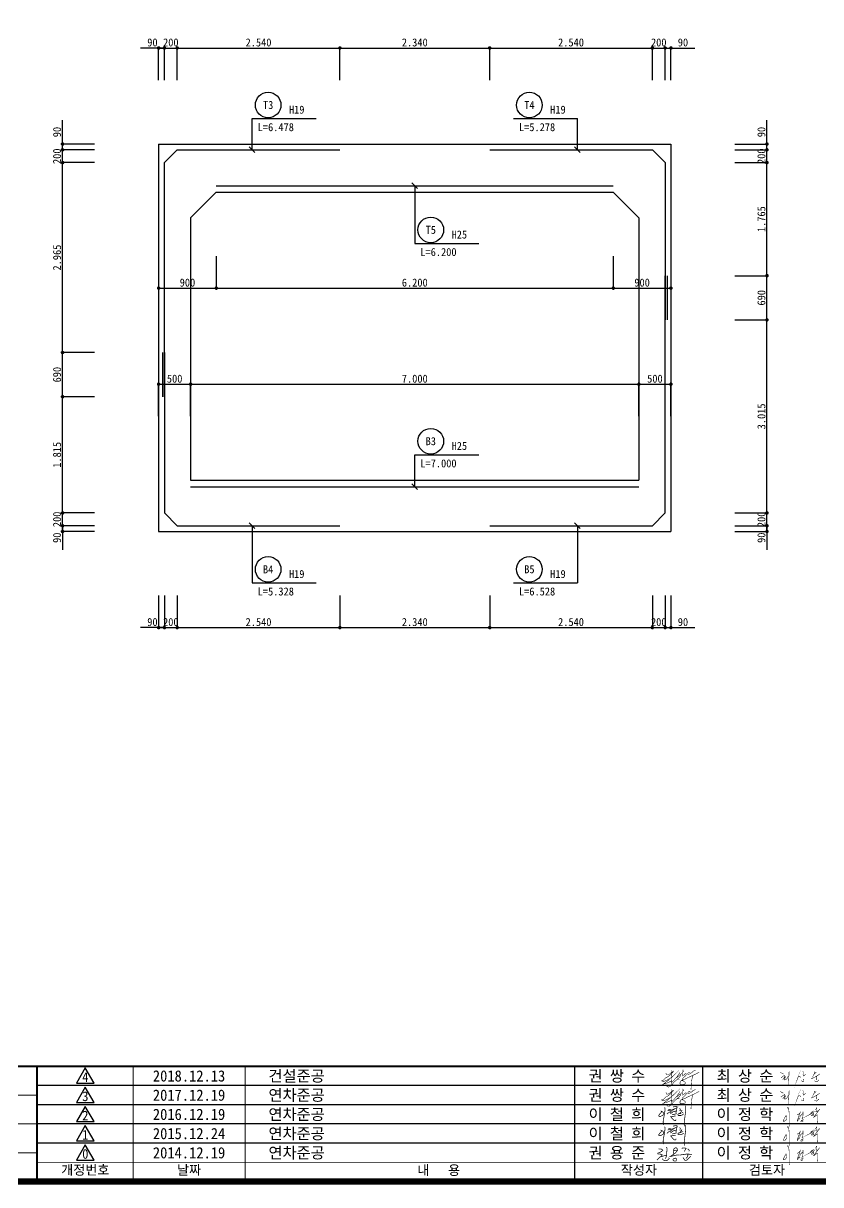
# Model space of a CAD drawing. Header units: millimetres. Extents: x 1373009 to 1415059, y -27555 to 2145.
# Drawn here: x 1387544 to 1399999, y -26605 to -8468 of the extents above; entities that cross this region are included whole.
import ezdxf
from ezdxf.enums import TextEntityAlignment as Align

# ---------------------------------------------------------------- set-up
doc = ezdxf.new("R2010")
doc.units = ezdxf.units.MM
for name, color, linetype in [('CS-CONC-MAJR', 4, 'Continuous'), ('CS-DIML', 1, 'Continuous'), ('CS-DIMT', 3, 'Continuous'), ('CS-MISC', 3, 'Continuous'), ('CS-RBAR-MAJR', 6, 'Continuous'), ('CS-SYMB-LIN3', 1, 'Continuous'), ('CS-TEXT', 3, 'Continuous'), ('CX-BORD', 3, 'Continuous'), ('CX-BORD-LIN1', 4, 'Continuous'), ('CX-BORD-LIN2', 3, 'Continuous'), ('CX-BORD-TEX2', 7, 'Continuous'), ('CX-BORD-TEX3', 6, 'Continuous')]:
    doc.layers.add(name, color=color, linetype=linetype)
doc.styles.add('A_STANDARD', font='DotumChe.ttf')
doc.styles.add('HY울L', font='DotumChe.ttf')
doc.styles.add('TB_TEXT', font='DotumChe.ttf')
doc.styles.add('TB_WMTXT', font='DotumChe.ttf')

# ---------------------------------------------------------------- blocks, each defined once
blk = doc.blocks.new('CXBLKA1-KHCA')
at = {"layer": 'CX-BORD-LIN1', "const_width": 0.4}
blk.add_lwpolyline([(808.146, 1279.539), (648.946, 1279.539), (648.946, 1390.339), (808.146, 1390.339)], close=True, dxfattribs=at)
at = {"layer": 'CX-BORD-LIN1'}
for points, const_width in [([(808.146, 1286.739), (648.946, 1286.739)], 0.12), ([(702.946, 1279.539), (702.946, 1286.739)], 0.12), ([(708.946, 1279.539), (708.946, 1286.739)], 0.06), ([(715.946, 1279.539), (715.946, 1286.739)], 0.06), ([(760.546, 1280.739), (702.946, 1280.739)], 0.04)]:
    blk.add_lwpolyline(points, dxfattribs=dict(at, const_width=const_width))
for points in [[(705.963, 1286.632), (705.414, 1285.682), (706.512, 1285.682)], [(705.963, 1285.432), (705.414, 1284.482), (706.512, 1284.482)], [(705.963, 1284.232), (705.414, 1283.282), (706.512, 1283.282)], [(705.963, 1283.032), (705.414, 1282.082), (706.512, 1282.082)], [(705.963, 1281.832), (705.414, 1280.882), (706.512, 1280.882)]]:
    blk.add_lwpolyline(points, close=True, dxfattribs=at)
for points in [[(736.546, 1279.539), (736.546, 1286.739)], [(744.546, 1279.539), (744.546, 1286.739)]]:
    blk.add_lwpolyline(points, dxfattribs=at)
at = {"layer": 'CX-BORD-LIN2'}
blk.add_line((760.546, 1285.539), (702.946, 1285.539), dxfattribs=at)
at = {"layer": 'CX-BORD-LIN2', "const_width": 0.06}
for points in [[(702.946, 1284.939), (674.946, 1284.939)], [(702.946, 1283.139), (674.946, 1283.139)], [(702.946, 1281.339), (674.946, 1281.339)]]:
    blk.add_lwpolyline(points, dxfattribs=at)
at = {"layer": 'CX-BORD-LIN2'}
for points in [[(760.546, 1284.339), (702.946, 1284.339)], [(760.546, 1283.139), (702.946, 1283.139)], [(760.546, 1281.939), (702.946, 1281.939)]]:
    blk.add_lwpolyline(points, dxfattribs=at)
at = {"layer": 'CX-BORD-TEX2'}
for points, const_width in [([(742.209, 1286.3), (742.241, 1286.295), (742.244, 1286.26), (742.251, 1286.231), (742.268, 1286.213), (742.292, 1286.201), (742.32, 1286.198), (742.349, 1286.202), (742.391, 1286.212), (742.425, 1286.228), (742.467, 1286.261), (742.511, 1286.291), (742.566, 1286.334), (742.643, 1286.41), (742.679, 1286.431), (742.693, 1286.435), (742.693, 1286.421), (742.677, 1286.381), (742.663, 1286.37), (742.635, 1286.344), (742.608, 1286.31), (742.569, 1286.264), (742.506, 1286.206), (742.368, 1286.093), (742.227, 1286.02), (742.1, 1285.896), (742.032, 1285.849), (741.987, 1285.831), (741.968, 1285.843), (741.978, 1285.813), (742.014, 1285.79), (742.056, 1285.792), (742.127, 1285.8), (742.18, 1285.822), (742.232, 1285.845), (742.325, 1285.884), (742.36, 1285.905), (742.485, 1285.977), (742.572, 1286.037), (742.704, 1286.143), (742.805, 1286.245), (742.572, 1286.037), (742.339, 1285.821), (742.181, 1285.709), (742.077, 1285.63), (741.975, 1285.554), (742.077, 1285.63), (742.156, 1285.654), (742.228, 1285.656), (742.303, 1285.691), (742.432, 1285.749), (742.531, 1285.799), (742.597, 1285.847), (742.59, 1285.731), (742.655, 1285.788), (742.742, 1285.869), (742.809, 1285.961), (742.92, 1286.07), (742.995, 1286.19), (743.055, 1286.265), (743.095, 1286.364)], 0.032), ([(742.561, 1286.513), (742.559, 1286.376), (742.567, 1286.193), (742.579, 1286.101), (742.598, 1285.997), (742.597, 1285.847), (742.59, 1285.731), (742.573, 1285.646), (742.541, 1285.553), (742.503, 1285.494), (742.471, 1285.461), (742.452, 1285.452), (742.394, 1285.448), (742.344, 1285.45), (742.306, 1285.471), (742.287, 1285.511)], 0.032), ([(742.864, 1286.015), (742.952, 1286.06), (743.03, 1286.134), (743.072, 1286.18), (743.124, 1286.197), (743.19, 1286.261), (743.262, 1286.333), (743.294, 1286.404), (743.301, 1286.529), (743.294, 1286.404), (743.364, 1286.427)], 0.032), ([(743.24, 1286.31), (743.263, 1286.223), (743.274, 1286.138), (743.323, 1286.17), (743.388, 1286.213), (743.415, 1286.252), (743.445, 1286.27), (743.477, 1286.275), (743.506, 1286.267), (743.519, 1286.257), (743.514, 1286.232), (743.481, 1286.178), (743.434, 1286.121), (743.366, 1286.057), (743.298, 1285.999), (743.268, 1285.953), (743.251, 1285.913), (743.234, 1285.868), (743.232, 1285.844), (743.19, 1285.841), (743.164, 1285.827), (743.153, 1285.805), (743.145, 1285.772), (743.132, 1285.748), (743.108, 1285.725), (743.108, 1285.693), (743.113, 1285.644), (743.138, 1285.615), (743.165, 1285.596), (743.218, 1285.601), (743.275, 1285.6), (743.336, 1285.605), (743.363, 1285.612), (743.401, 1285.629), (743.429, 1285.648), (743.439, 1285.68), (743.44, 1285.715), (743.43, 1285.741), (743.4, 1285.767), (743.352, 1285.801), (743.315, 1285.82), (743.282, 1285.836), (743.252, 1285.848), (743.233, 1285.85)], 0.032), ([(743.233, 1285.85), (743.31, 1285.889), (743.462, 1285.953), (743.586, 1286.02), (743.704, 1286.074), (743.83, 1286.135), (743.972, 1286.197), (744.121, 1286.267), (744.241, 1286.335), (744.312, 1286.374)], 0.032), ([(743.758, 1286.372), (743.703, 1286.372), (743.677, 1286.356), (743.63, 1286.33), (743.61, 1286.304), (743.594, 1286.271), (743.601, 1286.247), (743.608, 1286.231), (743.627, 1286.227), (743.659, 1286.234), (743.706, 1286.259), (743.785, 1286.298), (743.833, 1286.33), (743.87, 1286.358), (743.9, 1286.382), (743.913, 1286.417), (743.935, 1286.435), (743.994, 1286.451), (744.067, 1286.473), (744.099, 1286.485)], 0.032), ([(749.367, 1286.362), (749.571, 1286.255)], 0.032), ([(749.928, 1286.431), (749.915, 1286.159), (749.903, 1285.942), (749.904, 1285.837), (749.909, 1285.795), (749.912, 1285.531)], 0.032), ([(750.554, 1286.253), (750.457, 1285.977), (750.496, 1286.072), (750.514, 1286.087), (750.539, 1286.107), (750.561, 1286.112), (750.668, 1286.049)], 0.032), ([(750.783, 1286.432), (750.805, 1286.383), (750.802, 1286.324), (750.801, 1286.284), (750.799, 1286.243), (750.806, 1286.209), (750.813, 1286.179), (750.82, 1286.157), (750.834, 1286.141), (750.843, 1286.138), (750.86, 1286.151), (750.889, 1286.18), (750.92, 1286.211), (750.946, 1286.255)], 0.032), ([(751.303, 1285.953), (751.348, 1285.972), (751.441, 1286.011), (751.519, 1286.052), (751.604, 1286.1), (751.681, 1286.145), (751.758, 1286.199), (751.839, 1286.259)], 0.032), ([(751.53, 1286.405), (751.517, 1286.347), (751.503, 1286.293), (751.46, 1286.199), (751.501, 1286.266), (751.534, 1286.294), (751.568, 1286.32), (751.596, 1286.339), (751.616, 1286.339), (751.629, 1286.337)], 0.032), ([(742.522, 1285.524), (742.62, 1285.594), (742.688, 1285.689), (742.788, 1285.791), (742.877, 1285.87), (742.959, 1285.945), (743.064, 1286.034), (743.127, 1286.116), (743.157, 1286.229)], 0.032), ([(742.918, 1285.907), (743.078, 1285.92)], 0.032), ([(743.92, 1286.174), (743.904, 1286.104), (743.878, 1286.02), (743.859, 1285.938), (743.842, 1285.859), (743.832, 1285.811), (743.828, 1285.73), (743.824, 1285.685), (743.814, 1285.538), (743.809, 1285.411), (743.794, 1285.325), (743.798, 1285.277)], 0.032), ([(749.414, 1286.013), (749.493, 1286.073), (749.563, 1286.126), (749.63, 1286.165), (749.643, 1286.167), (749.657, 1286.163), (749.664, 1286.156), (749.664, 1286.144), (749.65, 1286.106), (749.629, 1286.032), (749.62, 1286.015), (749.531, 1285.906), (749.629, 1286.032), (749.698, 1286.087), (749.667, 1285.998), (749.645, 1285.951), (749.637, 1285.937), (749.631, 1285.924), (749.631, 1285.905), (749.639, 1285.891), (749.654, 1285.883), (749.664, 1285.883), (749.689, 1285.892), (749.709, 1285.898), (749.738, 1285.919), (749.766, 1285.94), (749.797, 1285.971), (749.82, 1285.998), (749.84, 1286.036), (749.857, 1286.086), (749.871, 1286.135)], 0.032), ([(750.693, 1285.856), (750.71, 1285.83), (750.721, 1285.808), (750.746, 1285.79), (750.76, 1285.778), (750.785, 1285.776), (750.807, 1285.78), (750.822, 1285.794), (750.838, 1285.813), (750.847, 1285.832), (750.85, 1285.854), (750.845, 1285.88), (750.834, 1285.9), (750.813, 1285.927), (750.794, 1285.942)], 0.032), ([(751.51, 1285.834), (751.537, 1285.811), (751.572, 1285.79), (751.6, 1285.779), (751.625, 1285.771), (751.648, 1285.77), (751.678, 1285.789), (751.703, 1285.809), (751.737, 1285.839), (751.776, 1285.876), (751.789, 1285.894)], 0.032), ([(751.643, 1286.122), (751.653, 1286.092), (751.654, 1286.036), (751.653, 1285.986), (751.65, 1285.937), (751.642, 1285.883)], 0.032), ([(742.209, 1285.1), (742.241, 1285.095), (742.244, 1285.06), (742.251, 1285.031), (742.268, 1285.013), (742.292, 1285.001), (742.32, 1284.998), (742.349, 1285.002), (742.391, 1285.012), (742.425, 1285.028), (742.467, 1285.061), (742.511, 1285.091), (742.566, 1285.134), (742.643, 1285.21), (742.679, 1285.231), (742.693, 1285.235), (742.693, 1285.221), (742.677, 1285.181), (742.663, 1285.17), (742.635, 1285.144), (742.608, 1285.11), (742.569, 1285.064), (742.506, 1285.006), (742.368, 1284.893), (742.227, 1284.82), (742.1, 1284.696), (742.032, 1284.649), (741.987, 1284.631), (741.968, 1284.643), (741.978, 1284.613), (742.014, 1284.59), (742.056, 1284.592), (742.127, 1284.6), (742.18, 1284.622), (742.232, 1284.645), (742.325, 1284.684), (742.36, 1284.705), (742.485, 1284.777), (742.572, 1284.837), (742.704, 1284.943), (742.805, 1285.045), (742.572, 1284.837), (742.339, 1284.621), (742.181, 1284.509), (742.077, 1284.43), (741.975, 1284.354), (742.077, 1284.43), (742.156, 1284.454), (742.228, 1284.456), (742.303, 1284.491), (742.432, 1284.549), (742.531, 1284.599), (742.597, 1284.647), (742.59, 1284.531), (742.655, 1284.588), (742.742, 1284.669), (742.809, 1284.761), (742.92, 1284.87), (742.995, 1284.99), (743.055, 1285.065), (743.095, 1285.164)], 0.032), ([(742.561, 1285.313), (742.559, 1285.176), (742.567, 1284.993), (742.579, 1284.901), (742.598, 1284.797), (742.597, 1284.647), (742.59, 1284.531), (742.573, 1284.446), (742.541, 1284.353), (742.503, 1284.294), (742.471, 1284.261), (742.452, 1284.252), (742.394, 1284.248), (742.344, 1284.25), (742.306, 1284.271), (742.287, 1284.311)], 0.032), ([(742.522, 1284.324), (742.62, 1284.394), (742.688, 1284.489), (742.788, 1284.591), (742.877, 1284.67), (742.959, 1284.745), (743.064, 1284.834), (743.127, 1284.916), (743.157, 1285.029)], 0.032), ([(742.864, 1284.815), (742.952, 1284.86), (743.03, 1284.934), (743.072, 1284.98), (743.124, 1284.997), (743.19, 1285.061), (743.262, 1285.133), (743.294, 1285.204), (743.301, 1285.329), (743.294, 1285.204), (743.364, 1285.227)], 0.032), ([(743.24, 1285.11), (743.263, 1285.023), (743.274, 1284.938), (743.323, 1284.97), (743.388, 1285.013), (743.415, 1285.052), (743.445, 1285.07), (743.477, 1285.075), (743.506, 1285.067), (743.519, 1285.057), (743.514, 1285.032), (743.481, 1284.978), (743.434, 1284.921), (743.366, 1284.857), (743.298, 1284.799), (743.268, 1284.753), (743.251, 1284.713), (743.234, 1284.668), (743.232, 1284.644), (743.19, 1284.641), (743.164, 1284.627), (743.153, 1284.605), (743.145, 1284.572), (743.132, 1284.548), (743.108, 1284.525), (743.108, 1284.493), (743.113, 1284.444), (743.138, 1284.415), (743.165, 1284.396), (743.218, 1284.401), (743.275, 1284.4), (743.336, 1284.405), (743.363, 1284.412), (743.401, 1284.429), (743.429, 1284.448), (743.439, 1284.48), (743.44, 1284.515), (743.43, 1284.541), (743.4, 1284.567), (743.352, 1284.601), (743.315, 1284.62), (743.282, 1284.636), (743.252, 1284.648), (743.233, 1284.65)], 0.032), ([(743.233, 1284.65), (743.31, 1284.689), (743.462, 1284.753), (743.586, 1284.82), (743.704, 1284.874), (743.83, 1284.935), (743.972, 1284.997), (744.121, 1285.067), (744.241, 1285.135), (744.312, 1285.174)], 0.032), ([(743.758, 1285.172), (743.703, 1285.172), (743.677, 1285.156), (743.63, 1285.13), (743.61, 1285.104), (743.594, 1285.071), (743.601, 1285.047), (743.608, 1285.031), (743.627, 1285.027), (743.659, 1285.034), (743.706, 1285.059), (743.785, 1285.098), (743.833, 1285.13), (743.87, 1285.158), (743.9, 1285.182), (743.913, 1285.217), (743.935, 1285.235), (743.994, 1285.251), (744.067, 1285.273), (744.099, 1285.285)], 0.032), ([(743.92, 1284.974), (743.904, 1284.904), (743.878, 1284.82), (743.859, 1284.738), (743.842, 1284.659), (743.832, 1284.611), (743.828, 1284.53), (743.824, 1284.485), (743.814, 1284.338), (743.809, 1284.211), (743.794, 1284.125), (743.798, 1284.077)], 0.032), ([(749.367, 1285.162), (749.571, 1285.055)], 0.032), ([(749.414, 1284.813), (749.493, 1284.873), (749.563, 1284.926), (749.63, 1284.965), (749.643, 1284.967), (749.657, 1284.963), (749.664, 1284.956), (749.664, 1284.944), (749.65, 1284.906), (749.629, 1284.832), (749.62, 1284.815), (749.531, 1284.706), (749.629, 1284.832), (749.698, 1284.887), (749.667, 1284.798), (749.645, 1284.751), (749.637, 1284.737), (749.631, 1284.724), (749.631, 1284.705), (749.639, 1284.691), (749.654, 1284.683), (749.664, 1284.683), (749.689, 1284.692), (749.709, 1284.698), (749.738, 1284.719), (749.766, 1284.74), (749.797, 1284.771), (749.82, 1284.798), (749.84, 1284.836), (749.857, 1284.886), (749.871, 1284.935)], 0.032), ([(749.928, 1285.231), (749.915, 1284.959), (749.903, 1284.742), (749.904, 1284.637), (749.909, 1284.595), (749.912, 1284.331)], 0.032), ([(750.554, 1285.053), (750.457, 1284.777), (750.496, 1284.872), (750.514, 1284.887), (750.539, 1284.907), (750.561, 1284.912), (750.668, 1284.849)], 0.032), ([(750.783, 1285.232), (750.805, 1285.183), (750.802, 1285.124), (750.801, 1285.084), (750.799, 1285.043), (750.806, 1285.009), (750.813, 1284.979), (750.82, 1284.957), (750.834, 1284.941), (750.843, 1284.938), (750.86, 1284.951), (750.889, 1284.98), (750.92, 1285.011), (750.946, 1285.055)], 0.032), ([(751.303, 1284.753), (751.348, 1284.772), (751.441, 1284.811), (751.519, 1284.852), (751.604, 1284.9), (751.681, 1284.945), (751.758, 1284.999), (751.839, 1285.059)], 0.032), ([(751.53, 1285.205), (751.517, 1285.147), (751.503, 1285.093), (751.46, 1284.999), (751.501, 1285.066), (751.534, 1285.094), (751.568, 1285.12), (751.596, 1285.139), (751.616, 1285.139), (751.629, 1285.137)], 0.032), ([(751.643, 1284.922), (751.653, 1284.892), (751.654, 1284.836), (751.653, 1284.786), (751.65, 1284.737), (751.642, 1284.683)], 0.032), ([(742.159, 1284.171), (742.169, 1284.089), (742.168, 1283.989), (742.158, 1283.861), (742.134, 1283.732), (742.095, 1283.514), (742.078, 1283.462), (742.063, 1283.346), (742.059, 1283.235), (742.072, 1283.126), (742.102, 1283.077)], 0.0446), ([(742.333, 1283.96), (742.539, 1283.998), (742.682, 1284.037), (742.794, 1284.089), (742.598, 1283.955), (742.352, 1283.809), (742.294, 1283.753)], 0.0446), ([(742.377, 1284.036), (742.438, 1284.05), (742.524, 1284.029), (742.539, 1283.998)], 0.0446), ([(742.511, 1283.768), (742.673, 1283.898), (742.882, 1283.947), (742.916, 1284.127), (742.921, 1284.229), (742.825, 1284.229), (742.701, 1284.204), (742.688, 1284.182)], 0.0446), ([(742.918, 1284.707), (743.078, 1284.72)], 0.032), ([(743.086, 1284.112), (743.152, 1284.021)], 0.0446), ([(743.459, 1284.277), (743.47, 1283.962), (743.437, 1283.733), (743.41, 1283.517), (743.382, 1283.324), (743.369, 1283.152), (743.381, 1282.981)], 0.0446), ([(749.821, 1284.089), (749.825, 1284.129), (749.828, 1284.161), (749.842, 1284.178), (749.856, 1284.174), (749.906, 1284.012), (749.926, 1283.86), (749.929, 1283.314), (749.928, 1283.056), (749.953, 1282.979)], 0.0328), ([(750.693, 1284.656), (750.71, 1284.63), (750.721, 1284.608), (750.746, 1284.59), (750.76, 1284.578), (750.785, 1284.576), (750.807, 1284.58), (750.822, 1284.594), (750.838, 1284.613), (750.847, 1284.632), (750.85, 1284.654), (750.845, 1284.68), (750.834, 1284.7), (750.813, 1284.727), (750.794, 1284.742)], 0.032), ([(751.565, 1284.014), (751.633, 1284.096), (751.653, 1284.134), (751.656, 1284.143), (751.645, 1284.143), (751.631, 1284.143), (751.624, 1284.133), (751.622, 1284.115), (751.62, 1284.057), (751.62, 1283.997), (751.62, 1283.949), (751.63, 1283.917), (751.642, 1283.892), (751.667, 1283.895), (751.717, 1283.911), (751.757, 1283.953), (751.843, 1284.061), (751.465, 1283.56), (751.521, 1283.584), (751.567, 1283.63), (751.649, 1283.69), (751.676, 1283.705), (751.699, 1283.709), (751.701, 1283.404), (751.706, 1283.275), (751.721, 1283.182)], 0.0328), ([(751.51, 1284.634), (751.537, 1284.611), (751.572, 1284.59), (751.6, 1284.579), (751.625, 1284.571), (751.648, 1284.57), (751.678, 1284.589), (751.703, 1284.609), (751.737, 1284.639), (751.776, 1284.676), (751.789, 1284.694)], 0.032), ([(741.904, 1283.951), (742.021, 1283.895), (742.079, 1283.841), (742.087, 1283.775), (742.063, 1283.706), (741.964, 1283.641), (741.87, 1283.597), (741.794, 1283.612), (741.782, 1283.658), (741.83, 1283.74), (741.931, 1283.849), (741.981, 1283.932)], 0.0446), ([(742.497, 1283.895), (742.516, 1283.828)], 0.0446), ([(742.833, 1283.637), (742.53, 1283.586), (742.584, 1283.527), (742.648, 1283.441), (742.73, 1283.359), (742.796, 1283.334), (742.846, 1283.346), (742.859, 1283.416)], 0.0446), ([(742.618, 1283.711), (742.78, 1283.747), (742.908, 1283.776)], 0.0446), ([(742.882, 1283.947), (742.852, 1283.794)], 0.0446), ([(743.078, 1283.957), (743.189, 1283.961), (743.226, 1283.958), (743.181, 1283.887), (743.102, 1283.81), (743.154, 1283.791), (743.018, 1283.773), (742.973, 1283.71), (743.025, 1283.665), (743.156, 1283.664), (743.24, 1283.693), (743.351, 1283.768)], 0.0446), ([(743.223, 1283.858), (743.31, 1283.835)], 0.0446), ([(749.758, 1283.671), (749.657, 1283.538), (749.592, 1283.398), (749.571, 1283.355), (749.567, 1283.323), (749.577, 1283.302), (749.613, 1283.304), (749.654, 1283.319), (749.693, 1283.337), (749.725, 1283.371), (749.75, 1283.42), (749.76, 1283.45), (749.763, 1283.516), (749.761, 1283.569), (749.758, 1283.598), (749.736, 1283.642), (749.712, 1283.669)], 0.0328), ([(750.421, 1283.699), (750.475, 1283.718), (750.522, 1283.752), (750.562, 1283.781), (750.595, 1283.815), (750.623, 1283.852), (750.515, 1283.575), (750.46, 1283.41), (750.445, 1283.359), (750.444, 1283.329), (750.445, 1283.314), (750.468, 1283.317), (750.481, 1283.351), (750.5, 1283.41), (750.521, 1283.448), (750.551, 1283.473), (750.564, 1283.481), (750.566, 1283.419)], 0.0328), ([(751.314, 1283.794), (751.273, 1283.809), (751.307, 1283.847), (751.35, 1283.879), (751.401, 1283.905), (751.422, 1283.92), (751.315, 1283.779), (751.208, 1283.725), (751.485, 1283.881), (751.424, 1283.799), (751.364, 1283.715), (751.333, 1283.677), (751.329, 1283.651), (751.337, 1283.642), (751.38, 1283.646), (751.418, 1283.658), (751.45, 1283.671), (751.433, 1283.716), (751.438, 1283.765), (751.446, 1283.828)], 0.0328), ([(750.602, 1283.548), (750.611, 1283.633), (750.688, 1283.695), (750.736, 1283.752), (750.8, 1283.79)], 0.0328), ([(750.806, 1283.352), (750.763, 1283.376), (750.74, 1283.38), (750.715, 1283.365), (750.681, 1283.333), (750.663, 1283.304), (750.663, 1283.286), (750.669, 1283.27), (750.687, 1283.267), (750.713, 1283.263), (750.735, 1283.266), (750.758, 1283.277), (750.777, 1283.29), (750.789, 1283.307), (750.781, 1283.348), (750.767, 1283.373)], 0.0328), ([(750.79, 1283.909), (750.8, 1283.79), (750.784, 1283.608), (750.776, 1283.53), (750.779, 1283.469), (750.783, 1283.444), (750.801, 1283.414), (750.815, 1283.4)], 0.0328), ([(741.904, 1282.751), (742.021, 1282.695), (742.079, 1282.641), (742.087, 1282.575), (742.063, 1282.506), (741.964, 1282.441), (741.87, 1282.397), (741.794, 1282.412), (741.782, 1282.458), (741.83, 1282.54), (741.931, 1282.649), (741.981, 1282.732)], 0.0446), ([(742.159, 1282.971), (742.169, 1282.889), (742.168, 1282.789), (742.158, 1282.661), (742.134, 1282.532), (742.095, 1282.314), (742.078, 1282.262), (742.063, 1282.146), (742.059, 1282.035), (742.072, 1281.926), (742.102, 1281.877)], 0.0446), ([(742.333, 1282.76), (742.539, 1282.798), (742.682, 1282.837), (742.794, 1282.889), (742.598, 1282.755), (742.352, 1282.609), (742.294, 1282.553)], 0.0446), ([(742.377, 1282.836), (742.438, 1282.85), (742.524, 1282.829), (742.539, 1282.798)], 0.0446), ([(742.497, 1282.695), (742.516, 1282.628)], 0.0446), ([(742.511, 1282.568), (742.673, 1282.698), (742.882, 1282.747), (742.916, 1282.927), (742.921, 1283.029), (742.825, 1283.029), (742.701, 1283.004), (742.688, 1282.982)], 0.0446), ([(742.882, 1282.747), (742.852, 1282.594)], 0.0446), ([(743.078, 1282.757), (743.189, 1282.761), (743.226, 1282.758), (743.181, 1282.687), (743.102, 1282.61), (743.154, 1282.591), (743.018, 1282.573), (742.973, 1282.51), (743.025, 1282.465), (743.156, 1282.464), (743.24, 1282.493), (743.351, 1282.568)], 0.0446), ([(743.086, 1282.912), (743.152, 1282.821)], 0.0446), ([(743.223, 1282.658), (743.31, 1282.635)], 0.0446), ([(743.459, 1283.077), (743.47, 1282.762), (743.437, 1282.533), (743.41, 1282.317), (743.382, 1282.124), (743.369, 1281.952), (743.381, 1281.781)], 0.0446), ([(743.639, 1283.176), (743.611, 1283.172), (743.611, 1283.137), (743.646, 1283.139), (743.645, 1283.168), (743.639, 1283.176)], 0.0446), ([(749.821, 1282.889), (749.825, 1282.929), (749.828, 1282.961), (749.842, 1282.978), (749.856, 1282.974), (749.906, 1282.812), (749.926, 1282.66), (749.929, 1282.114), (749.928, 1281.856), (749.953, 1281.779)], 0.0328), ([(750.421, 1282.499), (750.475, 1282.518), (750.522, 1282.552), (750.562, 1282.581), (750.595, 1282.615), (750.623, 1282.652), (750.515, 1282.375), (750.46, 1282.21), (750.445, 1282.159), (750.444, 1282.129), (750.445, 1282.114), (750.468, 1282.117), (750.481, 1282.151), (750.5, 1282.21), (750.521, 1282.248), (750.551, 1282.273), (750.564, 1282.281), (750.566, 1282.219)], 0.0328), ([(751.314, 1282.594), (751.273, 1282.609), (751.307, 1282.647), (751.35, 1282.679), (751.401, 1282.705), (751.422, 1282.72), (751.315, 1282.579), (751.208, 1282.525), (751.485, 1282.681), (751.424, 1282.599), (751.364, 1282.515), (751.333, 1282.477), (751.329, 1282.451), (751.337, 1282.442), (751.38, 1282.446), (751.418, 1282.458), (751.45, 1282.471), (751.433, 1282.516), (751.438, 1282.565), (751.446, 1282.628)], 0.0328), ([(750.79, 1282.709), (750.8, 1282.59), (750.784, 1282.408), (750.776, 1282.33), (750.779, 1282.269), (750.783, 1282.244), (750.801, 1282.214), (750.815, 1282.2)], 0.0328), ([(751.565, 1282.814), (751.633, 1282.896), (751.653, 1282.934), (751.656, 1282.943), (751.645, 1282.943), (751.631, 1282.943), (751.624, 1282.933), (751.622, 1282.915), (751.62, 1282.857), (751.62, 1282.797), (751.62, 1282.749), (751.63, 1282.717), (751.642, 1282.692), (751.667, 1282.695), (751.717, 1282.711), (751.757, 1282.753), (751.843, 1282.861), (751.465, 1282.36), (751.521, 1282.384), (751.567, 1282.43), (751.649, 1282.49), (751.676, 1282.505), (751.699, 1282.509), (751.701, 1282.204), (751.706, 1282.075), (751.721, 1281.982)], 0.0328), ([(742.833, 1282.437), (742.53, 1282.386), (742.584, 1282.327), (742.648, 1282.241), (742.73, 1282.159), (742.796, 1282.134), (742.846, 1282.146), (742.859, 1282.216)], 0.0446), ([(742.618, 1282.511), (742.78, 1282.547), (742.908, 1282.576)], 0.0446), ([(743.639, 1281.976), (743.611, 1281.972), (743.611, 1281.937), (743.646, 1281.939), (743.645, 1281.968), (743.639, 1281.976)], 0.0446), ([(749.758, 1282.471), (749.657, 1282.338), (749.592, 1282.198), (749.571, 1282.155), (749.567, 1282.123), (749.577, 1282.102), (749.613, 1282.104), (749.654, 1282.119), (749.693, 1282.137), (749.725, 1282.171), (749.75, 1282.22), (749.76, 1282.25), (749.763, 1282.316), (749.761, 1282.369), (749.758, 1282.398), (749.736, 1282.442), (749.712, 1282.469)], 0.0328), ([(750.602, 1282.348), (750.611, 1282.433), (750.688, 1282.495), (750.736, 1282.552), (750.8, 1282.59)], 0.0328), ([(750.806, 1282.152), (750.763, 1282.176), (750.74, 1282.18), (750.715, 1282.165), (750.681, 1282.133), (750.663, 1282.104), (750.663, 1282.086), (750.669, 1282.07), (750.687, 1282.067), (750.713, 1282.063), (750.735, 1282.066), (750.758, 1282.077), (750.777, 1282.09), (750.789, 1282.107), (750.781, 1282.148), (750.767, 1282.173)], 0.0328), ([(741.77, 1281.585), (741.951, 1281.563), (742.044, 1281.499), (741.963, 1281.413), (741.822, 1281.348), (741.715, 1281.307), (741.734, 1281.261), (741.899, 1281.248), (741.991, 1281.236), (741.979, 1281.174), (741.667, 1280.875)], 0.0446), ([(741.88, 1281.08), (742.2, 1281.17), (742.274, 1281.186)], 0.0446), ([(742.263, 1281.704), (742.3, 1281.613), (742.274, 1281.186), (742.237, 1281.046), (742.198, 1280.965)], 0.0446), ([(742.97, 1281.493), (742.793, 1281.297), (742.493, 1281.101), (742.892, 1281.189), (743.084, 1281.196)], 0.0446), ([(742.717, 1281.509), (742.687, 1281.435), (742.724, 1281.252)], 0.0446), ([(742.949, 1281.536), (742.924, 1281.62), (742.859, 1281.656), (742.784, 1281.629), (742.735, 1281.582), (742.716, 1281.529), (742.744, 1281.475), (742.815, 1281.47), (742.901, 1281.497), (742.949, 1281.536)], 0.0446), ([(743.113, 1281.196), (743.508, 1281.252), (743.658, 1281.249), (743.857, 1281.24)], 0.0446), ([(743.211, 1281.619), (743.354, 1281.632), (743.452, 1281.628), (743.491, 1281.601), (743.378, 1281.422)], 0.0446), ([(743.583, 1281.251), (743.601, 1281.179), (743.591, 1281.112), (743.548, 1281.051), (743.486, 1280.987)], 0.0446), ([(743.582, 1281.584), (743.68, 1281.509), (743.693, 1281.483), (743.66, 1281.432)], 0.0446), ([(749.758, 1281.271), (749.657, 1281.138), (749.592, 1280.998), (749.571, 1280.955), (749.567, 1280.923), (749.577, 1280.902), (749.613, 1280.904), (749.654, 1280.919), (749.693, 1280.937), (749.725, 1280.971), (749.75, 1281.02), (749.76, 1281.05), (749.763, 1281.116), (749.761, 1281.169), (749.758, 1281.198), (749.736, 1281.242), (749.712, 1281.269)], 0.0328), ([(749.821, 1281.689), (749.825, 1281.729), (749.828, 1281.761), (749.842, 1281.778), (749.856, 1281.774), (749.906, 1281.612), (749.926, 1281.46), (749.929, 1280.914), (749.928, 1280.656), (749.953, 1280.579)], 0.0328), ([(750.421, 1281.299), (750.475, 1281.318), (750.522, 1281.352), (750.562, 1281.381), (750.595, 1281.415), (750.623, 1281.452), (750.515, 1281.175), (750.46, 1281.01), (750.445, 1280.959), (750.444, 1280.929), (750.445, 1280.914), (750.468, 1280.917), (750.481, 1280.951), (750.5, 1281.01), (750.521, 1281.048), (750.551, 1281.073), (750.564, 1281.081), (750.566, 1281.019)], 0.0328), ([(751.314, 1281.394), (751.273, 1281.409), (751.307, 1281.447), (751.35, 1281.479), (751.401, 1281.505), (751.422, 1281.52), (751.315, 1281.379), (751.208, 1281.325), (751.485, 1281.481), (751.424, 1281.399), (751.364, 1281.315), (751.333, 1281.277), (751.329, 1281.251), (751.337, 1281.242), (751.38, 1281.246), (751.418, 1281.258), (751.45, 1281.271), (751.433, 1281.316), (751.438, 1281.365), (751.446, 1281.428)], 0.0328), ([(750.602, 1281.148), (750.611, 1281.233), (750.688, 1281.295), (750.736, 1281.352), (750.8, 1281.39)], 0.0328), ([(750.79, 1281.509), (750.8, 1281.39), (750.784, 1281.208), (750.776, 1281.13), (750.779, 1281.069), (750.783, 1281.044), (750.801, 1281.014), (750.815, 1281)], 0.0328), ([(751.565, 1281.614), (751.633, 1281.696), (751.653, 1281.734), (751.656, 1281.743), (751.645, 1281.743), (751.631, 1281.743), (751.624, 1281.733), (751.622, 1281.715), (751.62, 1281.657), (751.62, 1281.597), (751.62, 1281.549), (751.63, 1281.517), (751.642, 1281.492), (751.667, 1281.495), (751.717, 1281.511), (751.757, 1281.553), (751.843, 1281.661), (751.465, 1281.16), (751.521, 1281.184), (751.567, 1281.23), (751.649, 1281.29), (751.676, 1281.305), (751.699, 1281.309), (751.701, 1281.004), (751.706, 1280.875), (751.721, 1280.782)], 0.0328), ([(742.009, 1280.968), (742.051, 1280.897), (742.148, 1280.84), (742.225, 1280.838), (742.32, 1280.863), (742.383, 1280.924), (742.465, 1281.002)], 0.0446), ([(742.792, 1280.994), (742.708, 1280.968), (742.675, 1280.924), (742.676, 1280.872), (742.744, 1280.814), (742.822, 1280.813), (742.867, 1280.833), (742.89, 1280.894), (742.889, 1280.951), (742.867, 1280.993), (742.829, 1281.001), (742.792, 1280.994)], 0.0446), ([(743.299, 1281.048), (743.373, 1280.926), (743.436, 1280.859), (743.506, 1280.865), (743.579, 1280.906), (743.774, 1281.121)], 0.0446), ([(750.806, 1280.952), (750.763, 1280.976), (750.74, 1280.98), (750.715, 1280.965), (750.681, 1280.933), (750.663, 1280.904), (750.663, 1280.886), (750.669, 1280.87), (750.687, 1280.867), (750.713, 1280.863), (750.735, 1280.866), (750.758, 1280.877), (750.777, 1280.89), (750.789, 1280.907), (750.781, 1280.948), (750.767, 1280.973)], 0.0328)]:
    blk.add_lwpolyline(points, dxfattribs=dict(at, const_width=const_width))
at = {"layer": 'CX-BORD-LIN1', "style": 'TB_TEXT'}
for tag, height, p in [('TR_RNUM5', 0.6, (705.967, 1286.067)), ('TR_RDAT5', 0.7, (712.446, 1286.139)), ('TR_DGN5', 0.7, (739.17, 1286.139)), ('TR_CHK5', 0.7, (747.17, 1286.139)), ('TR_APP5', 0.7, (755.17, 1286.139)), ('TR_RNUM4', 0.6, (705.967, 1284.867)), ('TR_RDAT4', 0.7, (712.446, 1284.939)), ('TR_DGN4', 0.7, (739.17, 1284.939)), ('TR_CHK4', 0.7, (747.17, 1284.939)), ('TR_APP4', 0.7, (755.17, 1284.939)), ('TR_RDAT3', 0.7, (712.446, 1283.739)), ('TR_DGN3', 0.7, (739.17, 1283.739)), ('TR_CHK3', 0.7, (747.17, 1283.739)), ('TR_APP3', 0.7, (755.17, 1283.739)), ('TR_RNUM3', 0.6, (705.967, 1283.667)), ('TR_RNUM2', 0.6, (705.967, 1282.467)), ('TR_RDAT2', 0.7, (712.446, 1282.539)), ('TR_DGN2', 0.7, (739.17, 1282.539)), ('TR_CHK2', 0.7, (747.17, 1282.539)), ('TR_APP2', 0.7, (755.17, 1282.539)), ('TR_RNUM1', 0.6, (705.967, 1281.267)), ('TR_RDAT1', 0.7, (712.446, 1281.339)), ('TR_DGN1', 0.7, (739.17, 1281.339)), ('TR_CHK1', 0.7, (747.17, 1281.339)), ('TR_APP1', 0.7, (755.17, 1281.339))]:
    blk.add_attdef(tag, text='', height=height, dxfattribs=at).set_placement(p, align=Align.MIDDLE_CENTER)
for tag, p in [('TR_RCON5', (717.407, 1286.139)), ('TR_RCON4', (717.407, 1284.939)), ('TR_RCON3', (717.407, 1283.739)), ('TR_RCON2', (717.407, 1282.539)), ('TR_RCON1', (717.407, 1281.339))]:
    blk.add_attdef(tag, text='', height=0.7, dxfattribs=at).set_placement(p, align=Align.MIDDLE_LEFT)
at = {"layer": 'CX-BORD-LIN2', "style": 'TB_TEXT'}
blk.add_attdef('TD_VERSION', text='', height=0.6, rotation=90, dxfattribs=at).set_placement((809.046, 1289.142), align=Align.MIDDLE_CENTER)
at = {"layer": 'CX-BORD-TEX2', "style": 'TB_WMTXT'}
for tag, height, p in [('TB_CNAME', 1, (652.015, 1385.906)), ('TB_CSCOP', 0.8, (652.273, 1384.306))]:
    blk.add_attdef(tag, text='', height=height, dxfattribs=at).set_placement(p, align=Align.BOTTOM_LEFT)
at = {"layer": 'CX-BORD-TEX2', "style": 'HY울L'}
for tag, height, p in [('TB_MTITIL', 2, (728.546, 1386.204)), ('TB_STITL', 1.4, (728.546, 1383.204))]:
    blk.add_attdef(tag, text='', height=height, dxfattribs=at).set_placement(p, align=Align.MIDDLE_CENTER)
at = {"layer": 'CX-BORD-TEX3', "style": 'TB_TEXT'}
for s, p in [('개정번호', (705.962, 1280.272)), ('날짜', (712.446, 1280.272)), ('내   용', (728.046, 1280.256)), ('작성자', (740.546, 1280.272)), ('검토자', (748.546, 1280.272))]:
    blk.add_text(s, height=0.6, dxfattribs=at).set_placement(p, align=Align.MIDDLE)
for tag, height, p in [('TD_LNDST', 0.9, (691.946, 1285.839)), ('TD_DSECT', 0.9, (770.046, 1285.839)), ('TD_DDIST', 0.9, (779.846, 1285.839)), ('TD_DNAME_TOP', 0.9, (799.946, 1285.131)), ('TD_DCOMP', 0.9, (691.946, 1284.057)), ('TD_CSECT', 0.9, (770.046, 1284.039)), ('TD_CDIST', 0.9, (779.846, 1284.039)), ('TD_DNAME_MAIN', 0.9, (799.946, 1283.834)), ('TD_CCOMP', 0.9, (691.946, 1282.258)), ('TD_HSCAL', 0.9, (773.123, 1282.289)), ('TD_VSCAL', 0.9, (780.318, 1282.289)), ('TD_DNAME_BOT', 0.6, (799.946, 1282.589)), ('TD_CNAME', 1, (661.946, 1281.058)), ('TD_FIELD', 0.9, (684.946, 1280.564)), ('TD_CSTEP', 0.9, (699.095, 1280.564)), ('TD_DWGCODE', 0.9, (776.346, 1280.497)), ('TD_DWGNO', 0.9, (799.946, 1280.54))]:
    blk.add_attdef(tag, text='', height=height, dxfattribs=at).set_placement(p, align=Align.MIDDLE_CENTER)

msp = doc.modelspace()

# ---------------------------------------------------------------- linework, layer by layer
at = {"layer": 'CS-CONC-MAJR'}
for p, q in [((1389659, -10355), (1390159, -10355)), ((1389659, -10355), (1389659, -16405)), ((1390159, -10355), (1397159, -10355)), ((1397159, -10355), (1397659, -10355)), ((1397659, -10355), (1397659, -16405)), ((1390159, -11505), (1390559, -11105)), ((1390559, -11105), (1396759, -11105)), ((1397159, -11505), (1396759, -11105)), ((1390159, -11505), (1390159, -15605)), ((1397159, -11505), (1397159, -15605)), ((1390159, -15605), (1397159, -15605)), ((1389659, -16405), (1390159, -16405)), ((1390159, -16405), (1397159, -16405)), ((1397159, -16405), (1397659, -16405))]:
    msp.add_line(p, q, dxfattribs=at)
at = {"layer": 'CS-DIML'}
for p, q in [((1389749, -8855), (1389374, -8855)), ((1389659, -9355), (1389659, -8830)), ((1389659, -8855), (1389749, -8855)), ((1389749, -9355), (1389749, -8830)), ((1389749, -9355), (1389749, -8830)), ((1389749, -8855), (1389949, -8855)), ((1389949, -9355), (1389949, -8830)), ((1389949, -9355), (1389949, -8830)), ((1389949, -8855), (1392489, -8855)), ((1392489, -9355), (1392489, -8830)), ((1392489, -8855), (1394829, -8855)), ((1394829, -9355), (1394829, -8830)), ((1394829, -8855), (1397369, -8855)), ((1397369, -9355), (1397369, -8830)), ((1397369, -9355), (1397369, -8830)), ((1397369, -8855), (1397569, -8855)), ((1397569, -9355), (1397569, -8830)), ((1397569, -8855), (1397659, -8855)), ((1397659, -9355), (1397659, -8830)), ((1397659, -8855), (1398034, -8855)), ((1391119, -10445), (1391119, -9955)), ((1396199, -10445), (1396199, -9955)), ((1388159, -10355), (1388159, -9980)), ((1399159, -10355), (1399159, -9980)), ((1388659, -10355), (1388134, -10355)), ((1388659, -10445), (1388134, -10445)), ((1388159, -10445), (1388159, -10355)), ((1388159, -10645), (1388159, -10445)), ((1398659, -10355), (1399184, -10355)), ((1398659, -10445), (1399184, -10445)), ((1399159, -10445), (1399159, -10355)), ((1399159, -10645), (1399159, -10445)), ((1388659, -10645), (1388134, -10645)), ((1388659, -10645), (1388134, -10645)), ((1388159, -13610), (1388159, -10645)), ((1398659, -10645), (1399184, -10645)), ((1398659, -10645), (1399184, -10645)), ((1399159, -12410), (1399159, -10645)), ((1393659, -11005), (1393659, -11905)), ((1389659, -12105), (1389659, -12630)), ((1390559, -12105), (1390559, -12630)), ((1396759, -12105), (1396759, -12630)), ((1397659, -12105), (1397659, -12630)), ((1398659, -12410), (1399184, -12410)), ((1399159, -13100), (1399159, -12410)), ((1389659, -12605), (1390559, -12605)), ((1390559, -12605), (1396759, -12605)), ((1396759, -12605), (1397659, -12605)), ((1398659, -13100), (1399184, -13100)), ((1399159, -16115), (1399159, -13100)), ((1388659, -13610), (1388134, -13610)), ((1388159, -14300), (1388159, -13610)), ((1389659, -14605), (1389659, -14080)), ((1389659, -14105), (1390159, -14105)), ((1390159, -14605), (1390159, -14080)), ((1390159, -14105), (1397159, -14105)), ((1397159, -14605), (1397159, -14080)), ((1397159, -14105), (1397659, -14105)), ((1397659, -14605), (1397659, -14080)), ((1388659, -14300), (1388134, -14300)), ((1388159, -16115), (1388159, -14300)), ((1393659, -15705), (1393659, -15205)), ((1388659, -16115), (1388134, -16115)), ((1388659, -16115), (1388134, -16115)), ((1388159, -16315), (1388159, -16115)), ((1398659, -16115), (1399184, -16115)), ((1398659, -16115), (1399184, -16115)), ((1399159, -16315), (1399159, -16115)), ((1388659, -16315), (1388134, -16315)), ((1388659, -16315), (1388134, -16315)), ((1388159, -16405), (1388159, -16315)), ((1388159, -16315), (1388159, -16690)), ((1391119, -16315), (1391119, -17205)), ((1396199, -16315), (1396199, -17205)), ((1398659, -16315), (1399184, -16315)), ((1398659, -16315), (1399184, -16315)), ((1399159, -16405), (1399159, -16315)), ((1399159, -16315), (1399159, -16690)), ((1388659, -16405), (1388134, -16405)), ((1398659, -16405), (1399184, -16405)), ((1389659, -17405), (1389659, -17930)), ((1389749, -17405), (1389749, -17930)), ((1389749, -17405), (1389749, -17930)), ((1389949, -17405), (1389949, -17930)), ((1389949, -17405), (1389949, -17930)), ((1392489, -17405), (1392489, -17930)), ((1394829, -17405), (1394829, -17930)), ((1397369, -17405), (1397369, -17930)), ((1397369, -17405), (1397369, -17930)), ((1397569, -17405), (1397569, -17930)), ((1397659, -17405), (1397659, -17930)), ((1389749, -17905), (1389374, -17905)), ((1389659, -17905), (1389749, -17905)), ((1389749, -17905), (1389949, -17905)), ((1389949, -17905), (1392489, -17905)), ((1392489, -17905), (1394829, -17905)), ((1394829, -17905), (1397369, -17905)), ((1397369, -17905), (1397569, -17905)), ((1397569, -17905), (1397659, -17905)), ((1397659, -17905), (1398034, -17905))]:
    msp.add_line(p, q, dxfattribs=at)
at = {"layer": 'CS-MISC'}
for p, q in [((1391075, -10400), (1391163, -10489)), ((1396155, -10400), (1396243, -10489)), ((1393615, -10960), (1393703, -11049)), ((1393615, -15660), (1393703, -15749)), ((1391075, -16270), (1391163, -16359)), ((1396155, -16270), (1396243, -16359))]:
    msp.add_line(p, q, dxfattribs=at)
at = {"layer": 'CS-MISC', "color": 1, "const_width": 27.5}
for points in [[(1389659, -8841, 1), (1389659, -8868, 1)], [(1389749, -8841, 1), (1389749, -8868, 1)], [(1389749, -8841, 1), (1389749, -8868, 1)], [(1389749, -8841, 1), (1389749, -8868, 1)], [(1389949, -8841, 1), (1389949, -8868, 1)], [(1389949, -8841, 1), (1389949, -8868, 1)], [(1392489, -8841, 1), (1392489, -8868, 1)], [(1392489, -8841, 1), (1392489, -8868, 1)], [(1394829, -8841, 1), (1394829, -8868, 1)], [(1394829, -8841, 1), (1394829, -8868, 1)], [(1397369, -8841, 1), (1397369, -8868, 1)], [(1397369, -8841, 1), (1397369, -8868, 1)], [(1397569, -8841, 1), (1397569, -8868, 1)], [(1397569, -8841, 1), (1397569, -8868, 1)], [(1397659, -8841, 1), (1397659, -8868, 1)], [(1397659, -8841, 1), (1397659, -8868, 1)], [(1388159, -10341, 1), (1388159, -10368, 1)], [(1388159, -10341, 1), (1388159, -10368, 1)], [(1399159, -10341, 1), (1399159, -10368, 1)], [(1399159, -10341, 1), (1399159, -10368, 1)], [(1388159, -10431, 1), (1388159, -10458, 1)], [(1388159, -10431, 1), (1388159, -10458, 1)], [(1399159, -10431, 1), (1399159, -10458, 1)], [(1399159, -10431, 1), (1399159, -10458, 1)], [(1388159, -10631, 1), (1388159, -10658, 1)], [(1388159, -10631, 1), (1388159, -10658, 1)], [(1399159, -10631, 1), (1399159, -10658, 1)], [(1399159, -10631, 1), (1399159, -10658, 1)], [(1399159, -12396, 1), (1399159, -12423, 1)], [(1399159, -12396, 1), (1399159, -12423, 1)], [(1389659, -12591, 1), (1389659, -12618, 1)], [(1390559, -12591, 1), (1390559, -12618, 1)], [(1390559, -12591, 1), (1390559, -12618, 1)], [(1396759, -12591, 1), (1396759, -12618, 1)], [(1396759, -12591, 1), (1396759, -12618, 1)], [(1397659, -12591, 1), (1397659, -12618, 1)], [(1399159, -13086, 1), (1399159, -13113, 1)], [(1399159, -13086, 1), (1399159, -13113, 1)], [(1388159, -13596, 1), (1388159, -13623, 1)], [(1388159, -13596, 1), (1388159, -13623, 1)], [(1389659, -14091, 1), (1389659, -14118, 1)], [(1390159, -14091, 1), (1390159, -14118, 1)], [(1390159, -14091, 1), (1390159, -14118, 1)], [(1397159, -14091, 1), (1397159, -14118, 1)], [(1397159, -14091, 1), (1397159, -14118, 1)], [(1397659, -14091, 1), (1397659, -14118, 1)], [(1388159, -14286, 1), (1388159, -14313, 1)], [(1388159, -14286, 1), (1388159, -14313, 1)], [(1388159, -16101, 1), (1388159, -16128, 1)], [(1388159, -16101, 1), (1388159, -16128, 1)], [(1399159, -16101, 1), (1399159, -16128, 1)], [(1399159, -16101, 1), (1399159, -16128, 1)], [(1388159, -16301, 1), (1388159, -16328, 1)], [(1388159, -16301, 1), (1388159, -16328, 1)], [(1388159, -16301, 1), (1388159, -16328, 1)], [(1399159, -16301, 1), (1399159, -16328, 1)], [(1399159, -16301, 1), (1399159, -16328, 1)], [(1399159, -16301, 1), (1399159, -16328, 1)], [(1388159, -16391, 1), (1388159, -16418, 1)], [(1399159, -16391, 1), (1399159, -16418, 1)], [(1389659, -17891, 1), (1389659, -17918, 1)], [(1389749, -17891, 1), (1389749, -17918, 1)], [(1389749, -17891, 1), (1389749, -17918, 1)], [(1389749, -17891, 1), (1389749, -17918, 1)], [(1389949, -17891, 1), (1389949, -17918, 1)], [(1389949, -17891, 1), (1389949, -17918, 1)], [(1392489, -17891, 1), (1392489, -17918, 1)], [(1392489, -17891, 1), (1392489, -17918, 1)], [(1394829, -17891, 1), (1394829, -17918, 1)], [(1394829, -17891, 1), (1394829, -17918, 1)], [(1397369, -17891, 1), (1397369, -17918, 1)], [(1397369, -17891, 1), (1397369, -17918, 1)], [(1397569, -17891, 1), (1397569, -17918, 1)], [(1397569, -17891, 1), (1397569, -17918, 1)], [(1397659, -17891, 1), (1397659, -17918, 1)], [(1397659, -17891, 1), (1397659, -17918, 1)]]:
    msp.add_lwpolyline(points, format="xyb", close=True, dxfattribs=at)
at = {"layer": 'CS-RBAR-MAJR'}
for p, q in [((1389749, -10645), (1389949, -10445)), ((1389949, -10445), (1392489, -10445)), ((1394829, -10445), (1397369, -10445)), ((1397369, -10445), (1397569, -10645)), ((1389749, -14300), (1389749, -10645)), ((1397569, -10645), (1397569, -13100)), ((1390559, -11005), (1396759, -11005)), ((1397569, -16115), (1397569, -12410)), ((1397599, -12410), (1397599, -13100)), ((1389719, -13610), (1389719, -14300)), ((1389749, -13610), (1389749, -16115)), ((1390159, -15705), (1397159, -15705)), ((1389749, -16115), (1389949, -16315)), ((1397369, -16315), (1397569, -16115)), ((1389949, -16315), (1392489, -16315)), ((1394829, -16315), (1397369, -16315))]:
    msp.add_line(p, q, dxfattribs=at)
at = {"layer": 'CS-SYMB-LIN3'}
for p, q in [((1391119, -9955), (1392119, -9955)), ((1395199, -9955), (1396199, -9955)), ((1393659, -11905), (1394659, -11905)), ((1393659, -15205), (1394659, -15205)), ((1391119, -17205), (1392119, -17205)), ((1395199, -17205), (1396199, -17205))]:
    msp.add_line(p, q, dxfattribs=at)
for centre in [(1391369, -9745), (1395449, -9745), (1393909, -11695), (1393909, -14995), (1391369, -16995), (1395449, -16995)]:
    msp.add_circle(centre, 200, dxfattribs=at)

# ---------------------------------------------------------------- block references
at = {"layer": 'CX-BORD'}
ref = msp.add_blockref('CXBLKA1-KHCA', (1212023, -346439), dxfattribs=dict(at, xscale=250, yscale=250, zscale=250))
ref.add_attrib('TR_CHK5', '최 상 순', dxfattribs={"layer": 'CX-BORD-LIN1', "height": 175, "style": 'TB_TEXT'}).set_placement((1398815, -24905), align=Align.MIDDLE_CENTER)
ref.add_attrib('TR_DGN5', '권 쌍 수', dxfattribs={"layer": 'CX-BORD-LIN1', "height": 175, "style": 'TB_TEXT'}).set_placement((1396815, -24905), align=Align.MIDDLE_CENTER)
ref.add_attrib('TR_RCON5', '건설준공', dxfattribs={"layer": 'CX-BORD-LIN1', "height": 175, "style": 'TB_TEXT'}).set_placement((1391374, -24905), align=Align.MIDDLE_LEFT)
ref.add_attrib('TR_RDAT5', '2018.12.13', dxfattribs={"layer": 'CX-BORD-LIN1', "height": 175, "style": 'TB_TEXT'}).set_placement((1390134, -24905), align=Align.MIDDLE_CENTER)
ref.add_attrib('TR_RNUM5', '4', dxfattribs={"layer": 'CX-BORD-LIN1', "height": 150, "style": 'TB_TEXT'}).set_placement((1388514, -24923), align=Align.MIDDLE_CENTER)
ref.add_attrib('TR_CHK4', '최 상 순', dxfattribs={"layer": 'CX-BORD-LIN1', "height": 175, "style": 'TB_TEXT'}).set_placement((1398815, -25205), align=Align.MIDDLE_CENTER)
ref.add_attrib('TR_DGN4', '권 쌍 수', dxfattribs={"layer": 'CX-BORD-LIN1', "height": 175, "style": 'TB_TEXT'}).set_placement((1396815, -25205), align=Align.MIDDLE_CENTER)
ref.add_attrib('TR_RCON4', '연차준공', dxfattribs={"layer": 'CX-BORD-LIN1', "height": 175, "style": 'TB_TEXT'}).set_placement((1391374, -25205), align=Align.MIDDLE_LEFT)
ref.add_attrib('TR_RDAT4', '2017.12.19', dxfattribs={"layer": 'CX-BORD-LIN1', "height": 175, "style": 'TB_TEXT'}).set_placement((1390134, -25205), align=Align.MIDDLE_CENTER)
ref.add_attrib('TR_RNUM4', '3', dxfattribs={"layer": 'CX-BORD-LIN1', "height": 150, "style": 'TB_TEXT'}).set_placement((1388514, -25223), align=Align.MIDDLE_CENTER)
ref.add_attrib('TR_CHK3', '이 정 학', dxfattribs={"layer": 'CX-BORD-LIN1', "height": 175, "style": 'TB_TEXT'}).set_placement((1398815, -25505), align=Align.MIDDLE_CENTER)
ref.add_attrib('TR_DGN3', '이 철 희', dxfattribs={"layer": 'CX-BORD-LIN1', "height": 175, "style": 'TB_TEXT'}).set_placement((1396815, -25505), align=Align.MIDDLE_CENTER)
ref.add_attrib('TR_RCON3', '연차준공', dxfattribs={"layer": 'CX-BORD-LIN1', "height": 175, "style": 'TB_TEXT'}).set_placement((1391374, -25505), align=Align.MIDDLE_LEFT)
ref.add_attrib('TR_RDAT3', '2016.12.19', dxfattribs={"layer": 'CX-BORD-LIN1', "height": 175, "style": 'TB_TEXT'}).set_placement((1390134, -25505), align=Align.MIDDLE_CENTER)
ref.add_attrib('TR_RNUM3', '2', dxfattribs={"layer": 'CX-BORD-LIN1', "height": 150, "style": 'TB_TEXT'}).set_placement((1388514, -25523), align=Align.MIDDLE_CENTER)
ref.add_attrib('TR_CHK2', '이 정 학', dxfattribs={"layer": 'CX-BORD-LIN1', "height": 175, "style": 'TB_TEXT'}).set_placement((1398815, -25805), align=Align.MIDDLE_CENTER)
ref.add_attrib('TR_DGN2', '이 철 희', dxfattribs={"layer": 'CX-BORD-LIN1', "height": 175, "style": 'TB_TEXT'}).set_placement((1396815, -25805), align=Align.MIDDLE_CENTER)
ref.add_attrib('TR_RCON2', '연차준공', dxfattribs={"layer": 'CX-BORD-LIN1', "height": 175, "style": 'TB_TEXT'}).set_placement((1391374, -25805), align=Align.MIDDLE_LEFT)
ref.add_attrib('TR_RDAT2', '2015.12.24', dxfattribs={"layer": 'CX-BORD-LIN1', "height": 175, "style": 'TB_TEXT'}).set_placement((1390134, -25805), align=Align.MIDDLE_CENTER)
ref.add_attrib('TR_RNUM2', '1', dxfattribs={"layer": 'CX-BORD-LIN1', "height": 150, "style": 'TB_TEXT'}).set_placement((1388514, -25823), align=Align.MIDDLE_CENTER)
ref.add_attrib('TR_CHK1', '이 정 학', dxfattribs={"layer": 'CX-BORD-LIN1', "height": 175, "style": 'TB_TEXT'}).set_placement((1398815, -26105), align=Align.MIDDLE_CENTER)
ref.add_attrib('TR_DGN1', '권 용 준', dxfattribs={"layer": 'CX-BORD-LIN1', "height": 175, "style": 'TB_TEXT'}).set_placement((1396815, -26105), align=Align.MIDDLE_CENTER)
ref.add_attrib('TR_RCON1', '연차준공', dxfattribs={"layer": 'CX-BORD-LIN1', "height": 175, "style": 'TB_TEXT'}).set_placement((1391374, -26105), align=Align.MIDDLE_LEFT)
ref.add_attrib('TR_RDAT1', '2014.12.19', dxfattribs={"layer": 'CX-BORD-LIN1', "height": 175, "style": 'TB_TEXT'}).set_placement((1390134, -26105), align=Align.MIDDLE_CENTER)
ref.add_attrib('TR_RNUM1', '0', dxfattribs={"layer": 'CX-BORD-LIN1', "height": 150, "style": 'TB_TEXT'}).set_placement((1388514, -26123), align=Align.MIDDLE_CENTER)

# ---------------------------------------------------------------- texts
at = {"layer": 'CS-DIMT', "style": 'A_STANDARD'}
for s, p in [('90', (1389562, -8830)), ('200', (1389849, -8830)), ('2.540', (1391219, -8830)), ('2.340', (1393659, -8830)), ('2.540', (1396099, -8830)), ('200', (1397469, -8830)), ('90', (1397847, -8830)), ('900', (1390109, -12580)), ('6.200', (1393659, -12580)), ('900', (1397209, -12580)), ('500', (1389909, -14080)), ('7.000', (1393659, -14080)), ('500', (1397409, -14080)), ('90', (1389562, -17880)), ('200', (1389849, -17880)), ('2.540', (1391219, -17880)), ('2.340', (1393659, -17880)), ('2.540', (1396099, -17880)), ('200', (1397469, -17880)), ('90', (1397847, -17880))]:
    msp.add_text(s, height=125, dxfattribs=at).set_placement(p, align=Align.CENTER)
for s, p in [('90', (1388134, -10167)), ('90', (1399134, -10167)), ('200', (1388134, -10545)), ('200', (1399134, -10545)), ('1.765', (1399134, -11527)), ('2.965', (1388134, -12127)), ('690', (1399134, -12755)), ('690', (1388134, -13955)), ('3.015', (1399134, -14607)), ('1.815', (1388134, -15207)), ('200', (1388134, -16215)), ('200', (1399134, -16215)), ('90', (1388134, -16502)), ('90', (1399134, -16502))]:
    msp.add_text(s, height=125, rotation=90, dxfattribs=at).set_placement(p, align=Align.CENTER)
at = {"layer": 'CS-TEXT', "style": 'A_STANDARD'}
for s, p in [('T3', (1391369, -9745)), ('T4', (1395449, -9745)), ('T5', (1393909, -11695)), ('B3', (1393909, -14995)), ('B4', (1391369, -16995)), ('B5', (1395449, -16995))]:
    msp.add_text(s, height=125, dxfattribs=at).set_placement(p, align=Align.MIDDLE)
for s, p in [('H19', (1391694, -9880)), ('H19', (1395774, -9880)), ('L=6.478', (1391206, -10153)), ('L=5.278', (1395286, -10153)), ('H25', (1394234, -11830)), ('L=6.200', (1393746, -12103)), ('H25', (1394234, -15130)), ('L=7.000', (1393746, -15403)), ('H19', (1391694, -17130)), ('H19', (1395774, -17130)), ('L=5.328', (1391206, -17403)), ('L=6.528', (1395286, -17403))]:
    msp.add_text(s, height=125, dxfattribs=at).set_placement(p)

doc.saveas('drawing.dxf')
